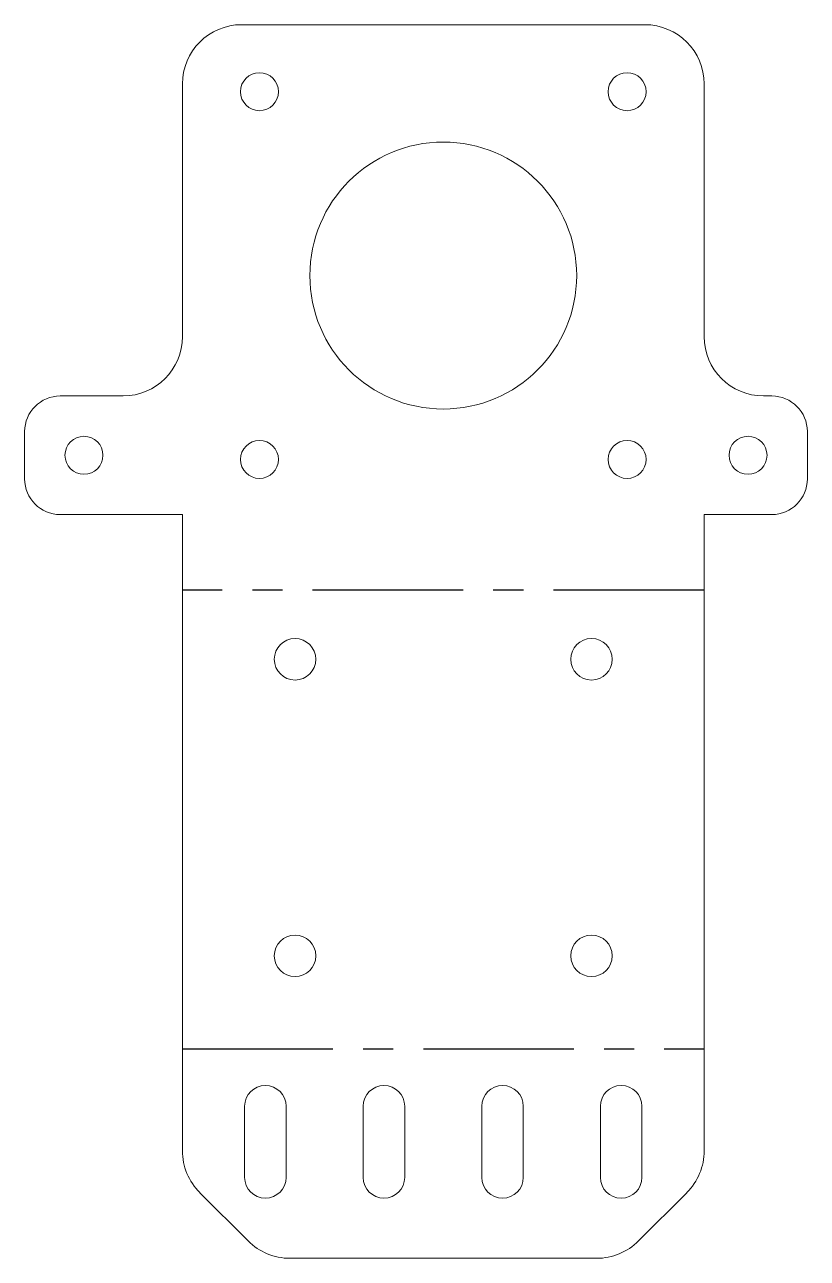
# Model space of a CAD drawing. Header units: millimetres. Extents: x -35 to 31, y -37 to 67.
import ezdxf

# ---------------------------------------------------------------- set-up
doc = ezdxf.new("R2010")
doc.units = ezdxf.units.MM
doc.linetypes.add('CENTERX2', pattern=[20.32, 12.7, -2.54, 2.54, -2.54])

msp = doc.modelspace()

# ---------------------------------------------------------------- linework, layer by layer
at = {"color": 7, "linetype": 'Continuous', "lineweight": 15}
for p, q in [((-17, 67), (17, 67)), ((-22, 40.7), (-22, 62)), ((22, 62), (22, 40.7)), ((-32.3, 35.7), (-27, 35.7)), ((27, 35.7), (27.7, 35.7)), ((-35.3, 28.7), (-35.3, 32.7)), ((30.7, 32.7), (30.7, 28.7)), ((-22, 25.7), (-32.3, 25.7)), ((-22, 25.7), (-22, -27.93)), ((27.7, 25.7), (22, 25.7)), ((22, -27.93), (22, 25.7)), ((-16.75, -24.18), (-16.75, -30.18)), ((-13.25, -30.18), (-13.25, -24.18)), ((-6.75, -24.18), (-6.75, -30.18)), ((-3.25, -30.18), (-3.25, -24.18)), ((3.25, -24.18), (3.25, -30.18)), ((6.75, -30.18), (6.75, -24.18)), ((13.25, -24.18), (13.25, -30.18)), ((16.75, -30.18), (16.75, -24.18)), ((-20.54, -31.47), (-16.46, -35.54)), ((16.46, -35.54), (20.54, -31.47)), ((-12.93, -37), (12.93, -37))]:
    msp.add_line(p, q, dxfattribs=at)
at = {"color": 7, "linetype": 'CENTERX2'}
for p, q in [((22, 19.34), (-22, 19.34)), ((-22, -19.34), (22, -19.34))]:
    msp.add_line(p, q, dxfattribs=at)
at = {"color": 7, "linetype": 'Continuous', "lineweight": 15}
for centre, radius in [((-15.5, 61.35), 1.6), ((15.5, 61.35), 1.6), ((0, 45.85), 11.25), ((-30.3, 30.7), 1.6), ((25.7, 30.7), 1.6), ((-15.5, 30.35), 1.6), ((15.5, 30.35), 1.6), ((-12.5, 13.5), 1.75), ((12.5, 13.5), 1.75), ((-12.5, -11.5), 1.75), ((12.5, -11.5), 1.75)]:
    msp.add_circle(centre, radius, dxfattribs=at)
for centre, radius, start, end in [((-17, 62), 5, 90, 180), ((17, 62), 5, 0, 90), ((-27, 40.7), 5, 270, 0), ((27, 40.7), 5, 180, 270), ((-32.3, 32.7), 3, 90, 180), ((27.7, 32.7), 3, 0, 90), ((-32.3, 28.7), 3, 180, 270), ((27.7, 28.7), 3, 270, 0), ((-15, -24.18), 1.75, 0, 180), ((-5, -24.18), 1.75, 0, 180), ((5, -24.18), 1.75, 0, 180), ((15, -24.18), 1.75, 0, 180), ((-17, -27.93), 5, 180, 225), ((17, -27.93), 5, 315, 0), ((-15, -30.18), 1.75, 180, 0), ((-5, -30.18), 1.75, 180, 0), ((5, -30.18), 1.75, 180, 0), ((15, -30.18), 1.75, 180, 0), ((-12.93, -32), 5, 225, 270), ((12.93, -32), 5, 270, 315)]:
    msp.add_arc(centre, radius, start, end, dxfattribs=at)

doc.saveas('drawing.dxf')
